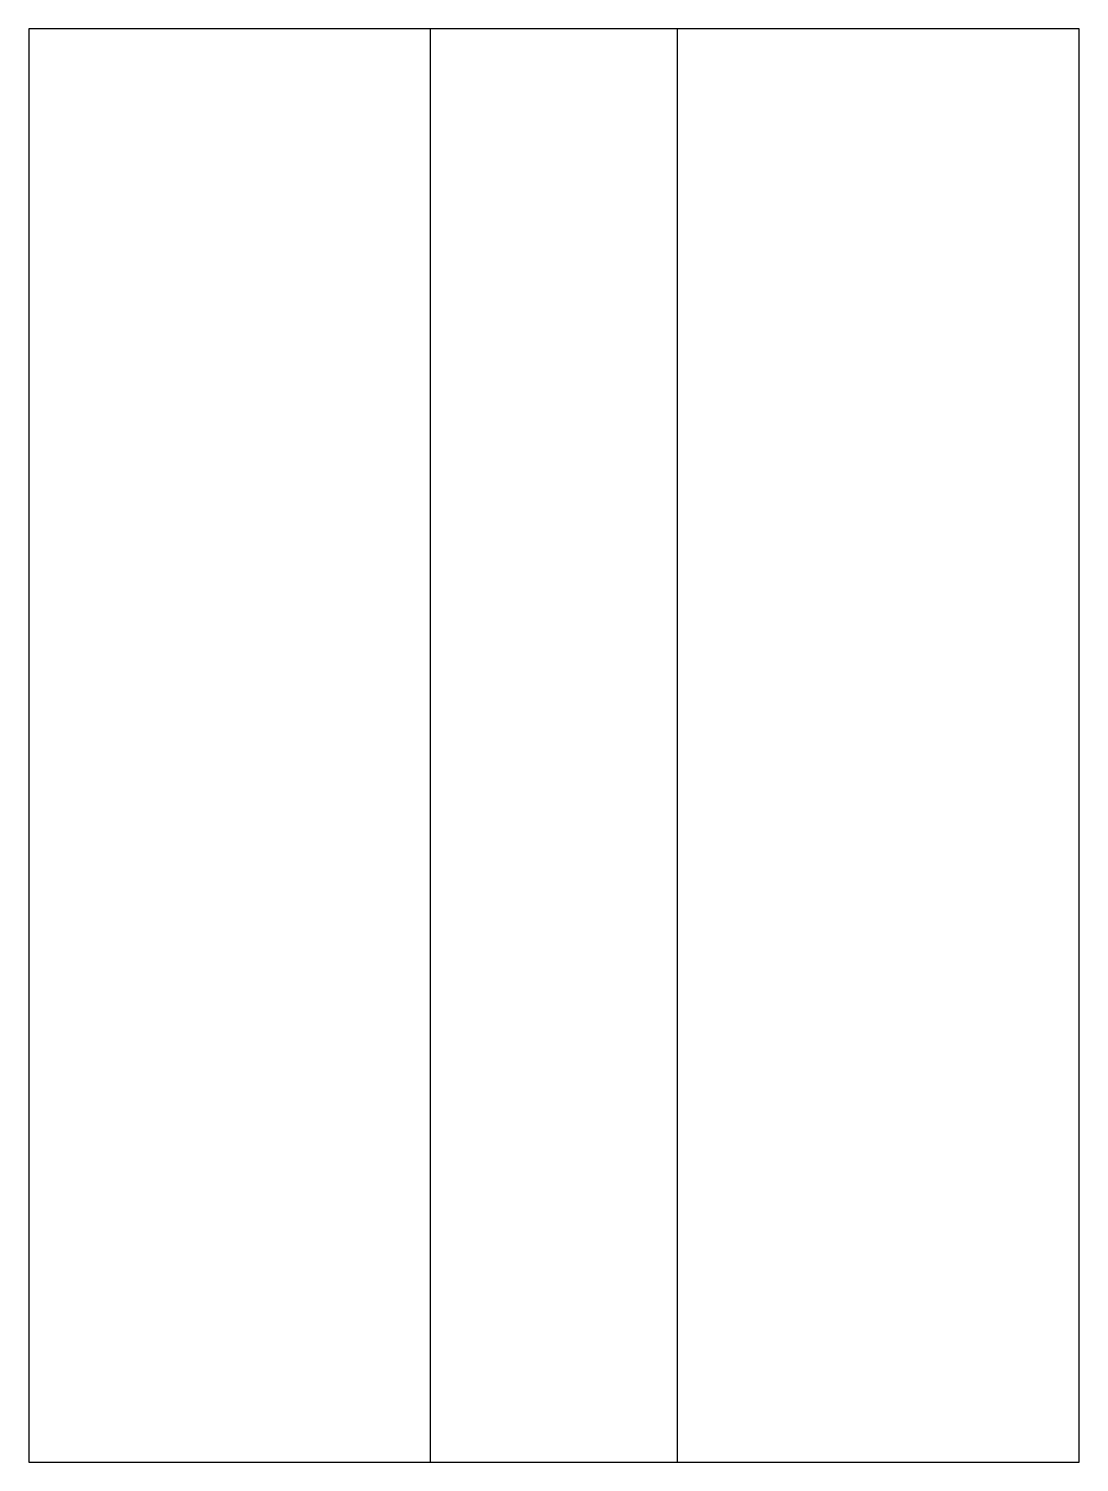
# Model space of a CAD drawing. Header units: millimetres. Extents: x 0 to 805, y 0 to 1100.
import ezdxf

# ---------------------------------------------------------------- set-up
doc = ezdxf.new("R2010")
doc.units = ezdxf.units.MM

msp = doc.modelspace()

# ---------------------------------------------------------------- linework, layer by layer
for p, q in [((805.4591, 1099.8), (0, 1099.8)), ((0, 1099.8), (0, 0)), ((805.4591, 0), (805.4591, 1099.8)), ((0, 0), (805.4591, 0))]:
    msp.add_line(p, q)
at = {"layer": 'ROLL_END'}
msp.add_line((497.4232, 0), (497.4232, 1099.8), dxfattribs=at)
at = {"layer": 'ROLL_START'}
msp.add_line((308.0359, 0), (308.0359, 1099.8), dxfattribs=at)

doc.saveas('drawing.dxf')
